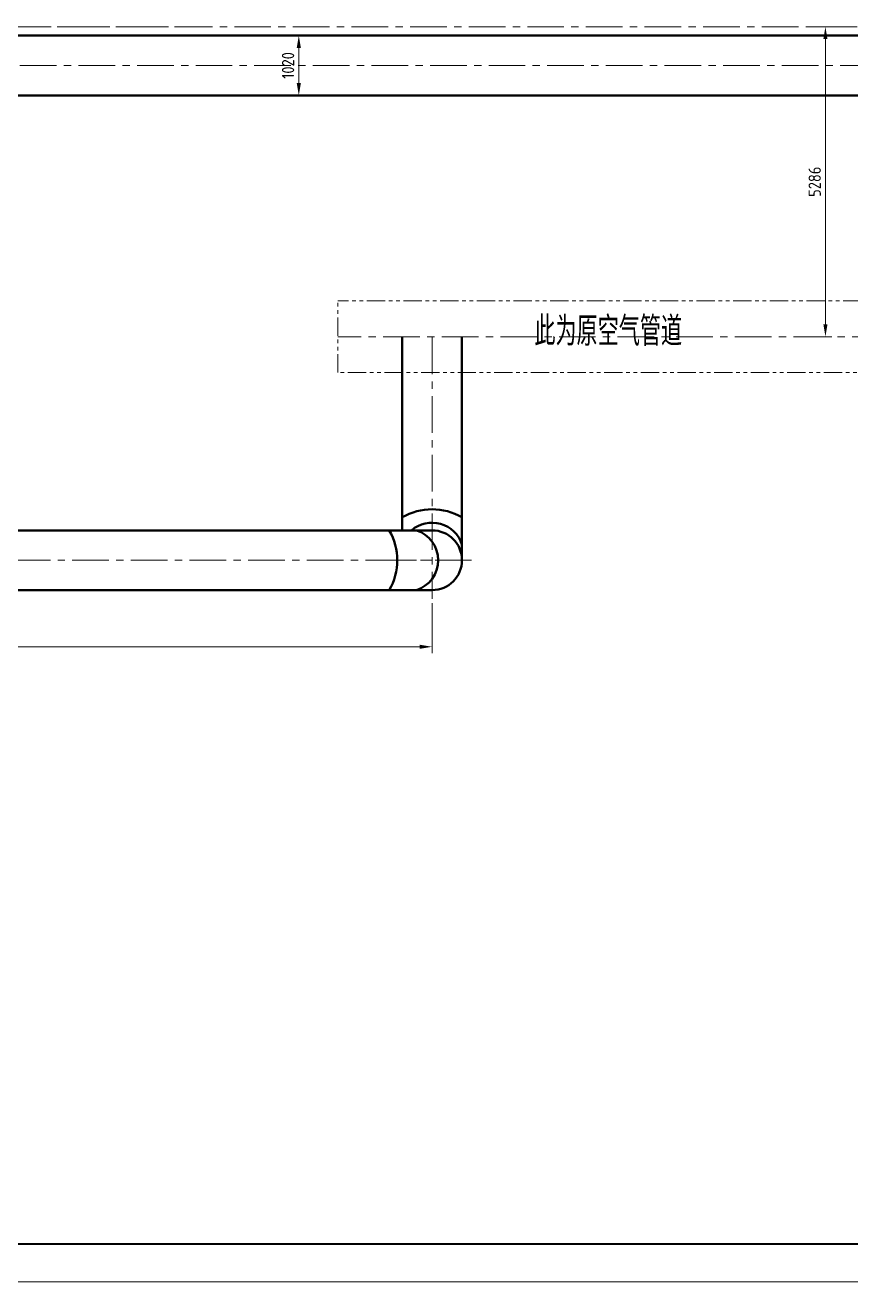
# Model space of a CAD drawing. Header units: millimetres. Extents: x 188205 to 604756, y -401673 to 15123.
# Drawn here: x 375151 to 389241, y -84762 to -63325 of the extents above; entities that cross this region are included whole.
import ezdxf

# ---------------------------------------------------------------- set-up
doc = ezdxf.new("R2010")
doc.units = ezdxf.units.MM
doc.header["$LTSCALE"] = 500
doc.linetypes.add('CENTER', pattern=[2, 1.25, -0.25, 0.25, -0.25])
doc.linetypes.add('PHANTOM2', pattern=[1.25, 0.625, -0.125, 0.125, -0.125, 0.125, -0.125])
for name, color, linetype, lineweight in [('2D', 4, 'PHANTOM2', 20), ('air-smoke', 5, 'Continuous', 50), ('SHI', 7, 'Continuous', 40), ('WEN', 3, 'Continuous', 20), ('XI', 2, 'Continuous', 20), ('ZHONG', 1, 'CENTER', 20)]:
    doc.layers.add(name, color=color, linetype=linetype, lineweight=lineweight)
doc.layers.add('air', color=7, linetype='Continuous', lineweight=50, true_color=0x77bec0)
doc.styles.add('GB', font='gbenor.shx', dxfattribs={"bigfont": 'gbcbig.shx'})
doc.dimstyles.new('ISO-60', dxfattribs={"dimscale": 60, "dimtxt": 3.5, "dimasz": 3.5, "dimexe": 1.8, "dimexo": 1.25, "dimgap": 1.3, "dimtad": 1, "dimrnd": 1, "dimdsep": 46, "dimtxsty": 'GB', "dimcen": 0, "dimclrd": 3, "dimclre": 3, "dimclrt": 256, "dimadec": 0, "dimazin": 0, "dimtfac": 1, "dimtix": 1, "dimtmove": 0, "dimatfit": 3, "dimldrblk": 'DOTSMALL', "dimfxl": 0, "dimlwd": 20, "dimlwe": 20, "dimarcsym": 0})

# ---------------------------------------------------------------- blocks, each defined once
blk = doc.blocks.new('air-waste-master-1')
at = {"layer": 'air-smoke'}
for p, q in [((43516, 7070), (16107, 7070)), ((43516, 6050), (16107, 6050))]:
    blk.add_line(p, q, dxfattribs=at)
at = {"layer": 'ZHONG'}
blk.add_line((43516, 6560), (1968, 6560), dxfattribs=at)
blk = doc.blocks.new('gas-master-1')
at = {"layer": 'ZHONG'}
blk.add_line((-1211, 0), (28756, 0), dxfattribs=at)
blk = doc.blocks.new('air-master-1')
at = {"layer": 'air'}
for p, q in [((-510, 3800), (-510, 510)), ((510, 3800), (510, 0)), ((-18348, 510), (0, 510)), ((-18348, -510), (0, -510))]:
    blk.add_line(p, q, dxfattribs=at)
for centre, radius, start, end in [((0, -151), 1020, 60, 120), ((-1615, 0), 1020, 330, 30), ((0, 106), 535, 17.588, 131.0102), ((-430, 0), 535, 287.588, 72.412), ((0, 0), 510, 270, 90)]:
    blk.add_arc(centre, radius, start, end, dxfattribs=at)
at = {"layer": 'ZHONG'}
for p, q in [((0, 3800), (0, -659)), ((-33139, 0), (0, 0)), ((675, 0), (-893, 0))]:
    blk.add_line(p, q, dxfattribs=at)
blk = doc.blocks.new('*D120')
at = {"layer": 'Defpoints', "color": 0}
for p in [(379679, -63503), (379821, -63503), (379679, -64523)]:
    blk.add_point(p, dxfattribs=at)
at = {"layer": 'WEN', "color": 3, "lineweight": 20}
for p, q in [((379754, -63503), (379929, -63503)), ((379821, -64313), (379821, -63713)), ((379754, -64523), (379929, -64523))]:
    blk.add_line(p, q, dxfattribs=at)
at = {"layer": 'WEN', "color": 3}
for points in [[(379786, -63713), (379856, -63713), (379821, -63503)], [(379786, -64313), (379856, -64313), (379821, -64523)]]:
    blk.add_solid(points, dxfattribs=at)
at = {"layer": 'WEN', "insert": (379638, -64013), "char_height": 210, "attachment_point": 5, "rotation": 90, "style": 'GB'}
blk.add_mtext('1020', dxfattribs=at)
blk = doc.blocks.new('_DotSmall')
at = {"color": 0, "linetype": 'ByBlock', "const_width": 0.5}
blk.add_lwpolyline([(-0.0625, 0, 1), (0.0625, 0, 1)], format="xyb", close=True, dxfattribs=at)
blk = doc.blocks.new('*D182')
at = {"layer": 'Defpoints', "color": 0}
for p in [(388513, -63353), (388807, -63353), (388513, -68639)]:
    blk.add_point(p, dxfattribs=at)
at = {"layer": 'WEN', "color": 3, "lineweight": 20}
for p, q in [((388588, -63353), (388915, -63353)), ((388807, -68429), (388807, -63563)), ((388588, -68639), (388915, -68639))]:
    blk.add_line(p, q, dxfattribs=at)
at = {"layer": 'WEN', "color": 3}
for points in [[(388772, -63563), (388842, -63563), (388807, -63353)], [(388772, -68429), (388842, -68429), (388807, -68639)]]:
    blk.add_solid(points, dxfattribs=at)
at = {"layer": 'WEN', "insert": (388624, -65996), "char_height": 210, "attachment_point": 5, "rotation": 90, "style": 'GB'}
blk.add_mtext('5286', dxfattribs=at)
blk = doc.blocks.new('*D372')
at = {"layer": 'Defpoints', "color": 0}
for p in [(363747, -72963), (382095, -73112), (363747, -73929)]:
    blk.add_point(p, dxfattribs=at)
at = {"layer": 'WEN', "color": 3, "lineweight": 20}
for p, q in [((363747, -73038), (363747, -74037)), ((382095, -73187), (382095, -74037)), ((381885, -73929), (363957, -73929))]:
    blk.add_line(p, q, dxfattribs=at)
at = {"layer": 'WEN', "color": 3}
for points in [[(363957, -73894), (363957, -73964), (363747, -73929)], [(381885, -73894), (381885, -73964), (382095, -73929)]]:
    blk.add_solid(points, dxfattribs=at)
at = {"layer": 'WEN', "insert": (372921, -73746), "char_height": 210, "attachment_point": 5, "style": 'GB'}
blk.add_mtext('18348', dxfattribs=at)

msp = doc.modelspace()

# ---------------------------------------------------------------- linework, layer by layer
at = {"layer": '2D'}
for p, q in [((393171.191, -68029.139), (380485.172, -68029.139)), ((380485.172, -69249.139), (380485.172, -68029.139)), ((392844.293, -69249.139), (380485.172, -69249.139))]:
    msp.add_line(p, q, dxfattribs=at)
at = {"layer": 'SHI'}
msp.add_lwpolyline([(344831.668, -84112.352), (402681.668, -84112.352), (402681.668, -46802.352), (344831.668, -46802.352)], close=True, dxfattribs=at)
at = {"layer": 'XI'}
msp.add_lwpolyline([(343206.668, -84762.352), (403331.668, -84762.352), (403331.668, -46152.352), (343206.668, -46152.352)], close=True, dxfattribs=at)
at = {"layer": 'ZHONG'}
for p, q in [((342720.805, -63352.699), (397769.896, -63352.699)), ((393886.203, -68639.139), (380485.172, -68639.139))]:
    msp.add_line(p, q, dxfattribs=at)

# ---------------------------------------------------------------- block references
at = {"layer": 'WEN'}
for name, p in [('gas-master-1', (349159.217, -63352.699)), ('air-master-1', (382095.213, -72452.699)), ('air-waste-master-1', (350170.219, -70572.699))]:
    msp.add_blockref(name, p, dxfattribs=at)

# ---------------------------------------------------------------- texts
at = {"layer": 'WEN', "style": 'GB'}
msp.add_text('此为原空气管道', height=500, dxfattribs=at).set_placement((383840.847, -68795.487))

# ---------------------------------------------------------------- dimensions: what is measured, and where the dimension line sits
at = {"layer": 'WEN'}
for base, p1, p2, picture, middle in [((388806.926, -63352.699), (388513.086, -68639.139), (388513.086, -63352.699), '*D182', (388623.926, -65995.919)), ((379821.444, -63502.699), (379678.926, -64522.699), (379678.926, -63502.699), '*D120', (379638.444, -64012.699))]:
    dim = msp.add_linear_dim(base=base, p1=p1, p2=p2, angle=90, dimstyle='ISO-60', dxfattribs=at)
    dim.commit()
    dim.dimension.update_dxf_attribs({"geometry": picture, "text_midpoint": middle})
dim = msp.add_linear_dim(base=(363747.206, -73928.865), p1=(382095.213, -73111.528), p2=(363747.206, -72962.699), dimstyle='ISO-60', dxfattribs=at)
dim.commit()
dim.dimension.update_dxf_attribs({"geometry": '*D372', "text_midpoint": (372921.21, -73745.865)})

doc.saveas('drawing.dxf')
